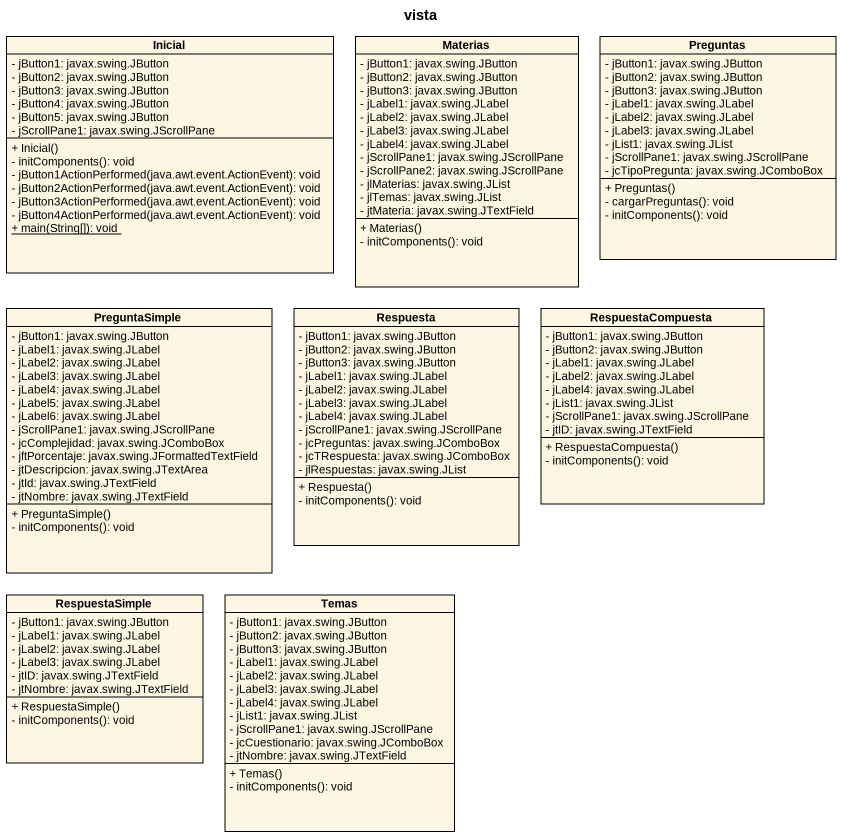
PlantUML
@startuml
title vista
hide circle
hide empty members
skinparam classAttributeIconSize 0
class Inicial {
  - jButton1: javax.swing.JButton
  - jButton2: javax.swing.JButton
  - jButton3: javax.swing.JButton
  - jButton4: javax.swing.JButton
  - jButton5: javax.swing.JButton
  - jScrollPane1: javax.swing.JScrollPane
  + Inicial()
  - initComponents(): void
  - jButton1ActionPerformed(java.awt.event.ActionEvent): void
  - jButton2ActionPerformed(java.awt.event.ActionEvent): void
  - jButton3ActionPerformed(java.awt.event.ActionEvent): void
  - jButton4ActionPerformed(java.awt.event.ActionEvent): void
  {static} + main(String[]): void
}
class Materias {
  - jButton1: javax.swing.JButton
  - jButton2: javax.swing.JButton
  - jButton3: javax.swing.JButton
  - jLabel1: javax.swing.JLabel
  - jLabel2: javax.swing.JLabel
  - jLabel3: javax.swing.JLabel
  - jLabel4: javax.swing.JLabel
  - jScrollPane1: javax.swing.JScrollPane
  - jScrollPane2: javax.swing.JScrollPane
  - jlMaterias: javax.swing.JList
  - jlTemas: javax.swing.JList
  - jtMateria: javax.swing.JTextField
  + Materias()
  - initComponents(): void
}
class Preguntas {
  - jButton1: javax.swing.JButton
  - jButton2: javax.swing.JButton
  - jButton3: javax.swing.JButton
  - jLabel1: javax.swing.JLabel
  - jLabel2: javax.swing.JLabel
  - jLabel3: javax.swing.JLabel
  - jList1: javax.swing.JList
  - jScrollPane1: javax.swing.JScrollPane
  - jcTipoPregunta: javax.swing.JComboBox
  + Preguntas()
  - cargarPreguntas(): void
  - initComponents(): void
}
class PreguntaSimple {
  - jButton1: javax.swing.JButton
  - jLabel1: javax.swing.JLabel
  - jLabel2: javax.swing.JLabel
  - jLabel3: javax.swing.JLabel
  - jLabel4: javax.swing.JLabel
  - jLabel5: javax.swing.JLabel
  - jLabel6: javax.swing.JLabel
  - jScrollPane1: javax.swing.JScrollPane
  - jcComplejidad: javax.swing.JComboBox
  - jftPorcentaje: javax.swing.JFormattedTextField
  - jtDescripcion: javax.swing.JTextArea
  - jtId: javax.swing.JTextField
  - jtNombre: javax.swing.JTextField
  + PreguntaSimple()
  - initComponents(): void
}
class Respuesta {
  - jButton1: javax.swing.JButton
  - jButton2: javax.swing.JButton
  - jButton3: javax.swing.JButton
  - jLabel1: javax.swing.JLabel
  - jLabel2: javax.swing.JLabel
  - jLabel3: javax.swing.JLabel
  - jLabel4: javax.swing.JLabel
  - jScrollPane1: javax.swing.JScrollPane
  - jcPreguntas: javax.swing.JComboBox
  - jcTRespuesta: javax.swing.JComboBox
  - jlRespuestas: javax.swing.JList
  + Respuesta()
  - initComponents(): void
}
class RespuestaCompuesta {
  - jButton1: javax.swing.JButton
  - jButton2: javax.swing.JButton
  - jLabel1: javax.swing.JLabel
  - jLabel2: javax.swing.JLabel
  - jLabel4: javax.swing.JLabel
  - jList1: javax.swing.JList
  - jScrollPane1: javax.swing.JScrollPane
  - jtID: javax.swing.JTextField
  + RespuestaCompuesta()
  - initComponents(): void
}
class RespuestaSimple {
  - jButton1: javax.swing.JButton
  - jLabel1: javax.swing.JLabel
  - jLabel2: javax.swing.JLabel
  - jLabel3: javax.swing.JLabel
  - jtID: javax.swing.JTextField
  - jtNombre: javax.swing.JTextField
  + RespuestaSimple()
  - initComponents(): void
}
class Temas {
  - jButton1: javax.swing.JButton
  - jButton2: javax.swing.JButton
  - jButton3: javax.swing.JButton
  - jLabel1: javax.swing.JLabel
  - jLabel2: javax.swing.JLabel
  - jLabel3: javax.swing.JLabel
  - jLabel4: javax.swing.JLabel
  - jList1: javax.swing.JList
  - jScrollPane1: javax.swing.JScrollPane
  - jcCuestionario: javax.swing.JComboBox
  - jtNombre: javax.swing.JTextField
  + Temas()
  - initComponents(): void
}
@enduml
